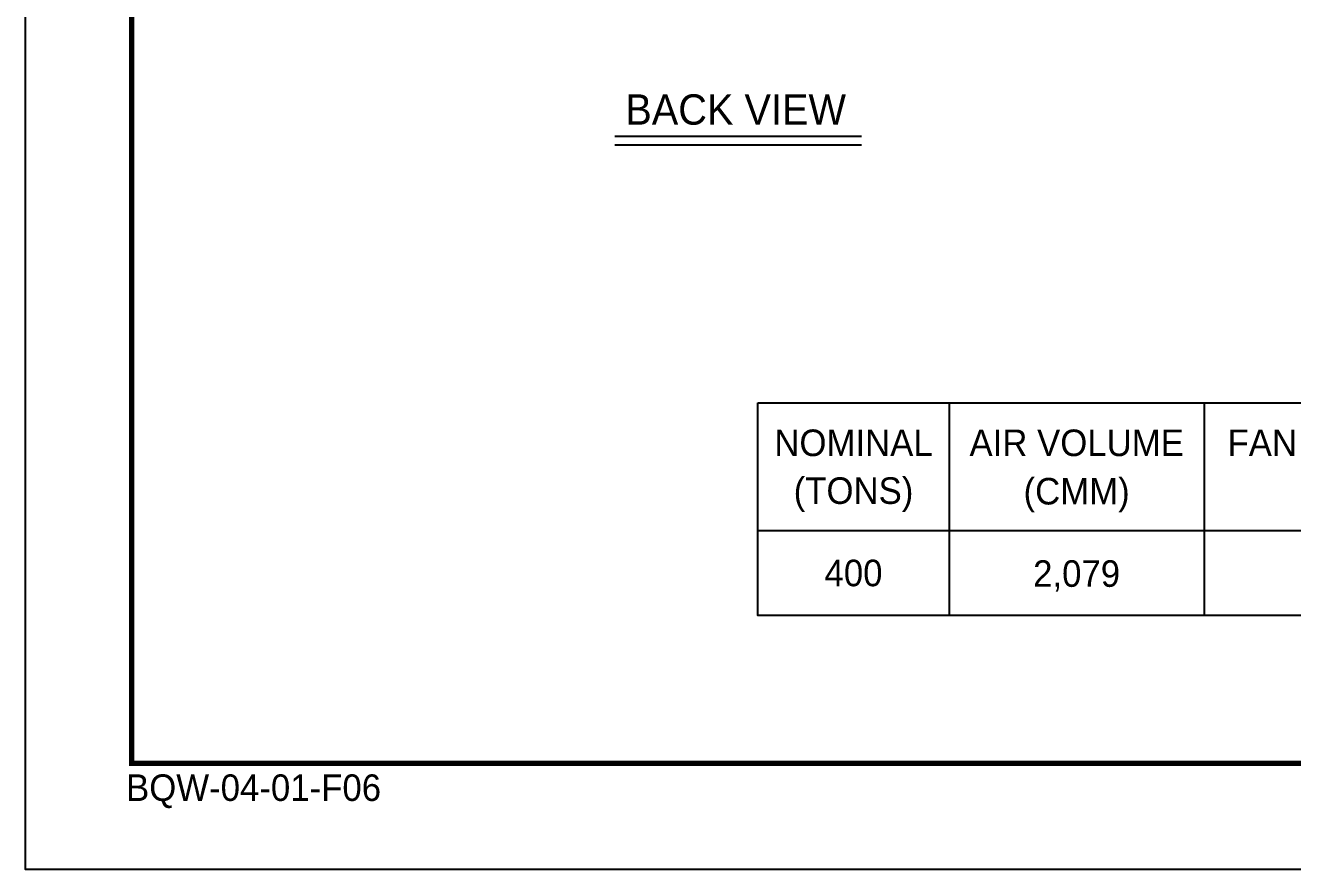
# Model space of a CAD drawing. Header units: millimetres. Extents: x 12896 to 42303, y 9438 to 30233.
# Drawn here: x 12896 to 21243, y 9438 to 15000 of the extents above; entities that cross this region are included whole.
import ezdxf
from ezdxf.enums import TextEntityAlignment as Align

# ---------------------------------------------------------------- set-up
doc = ezdxf.new("R2010")
doc.units = ezdxf.units.MM
for name, color, linetype in [('냉각탑_box', 1, 'Continuous'), ('냉각탑_form', 1, 'Continuous'), ('냉각탑_text', 3, 'Continuous')]:
    doc.layers.add(name, color=color, linetype=linetype)
doc.styles.add('돋움', font='Dotum.ttf')

msp = doc.modelspace()

# ---------------------------------------------------------------- linework, layer by layer
at = {"layer": 'Defpoints'}
msp.add_lwpolyline([(12895.7, 30233.4), (42302.9, 30233.4), (42302.9, 9438.3), (12895.7, 9438.3)], close=True, dxfattribs=at)
at = {"layer": '냉각탑_box'}
for p, q in [((16779.1, 14271), (18402.5, 14271)), ((16779.1, 14212.8), (18402.5, 14212.8)), ((18980.5, 12512.8), (18980.5, 11112.8)), ((20660.5, 12512.8), (20660.5, 11112.8)), ((17720.5, 11672.8), (32770.5, 11672.8))]:
    msp.add_line(p, q, dxfattribs=at)
msp.add_lwpolyline([(17720.5, 12512.8), (32770.5, 12512.8), (32770.5, 11112.8), (17720.5, 11112.8)], close=True, dxfattribs=at)
at = {"layer": '냉각탑_form', "const_width": 35}
msp.add_lwpolyline([(13595.9, 29533.2), (13595.9, 10138.5), (41602.7, 10138.5), (41602.7, 29533.2)], close=True, dxfattribs=at)

# ---------------------------------------------------------------- texts
at = {"layer": '냉각탑_form', "style": '돋움'}
msp.add_text('BQW-04-01-F06', height=175.043, dxfattribs=at).set_placement((13559.1, 9890.9))
at = {"layer": '냉각탑_text', "style": '돋움'}
for s, height, p in [('BACK VIEW', 199.97, (17574.1, 14445.9)), ('NOMINAL', 175, (18350.5, 12250.3)), ('AIR VOLUME', 175, (19820.5, 12250.3)), ('FAN MOTOR', 175, (21500.5, 12250.3)), ('(TONS)', 175, (18350.5, 11935.3)), ('(CMM)', 175, (19820, 11931.5)), ('400', 175, (18350.5, 11392.8)), ('2,079', 175, (19820, 11389))]:
    msp.add_text(s, height=height, dxfattribs=at).set_placement(p, align=Align.MIDDLE_CENTER)

doc.saveas('drawing.dxf')
